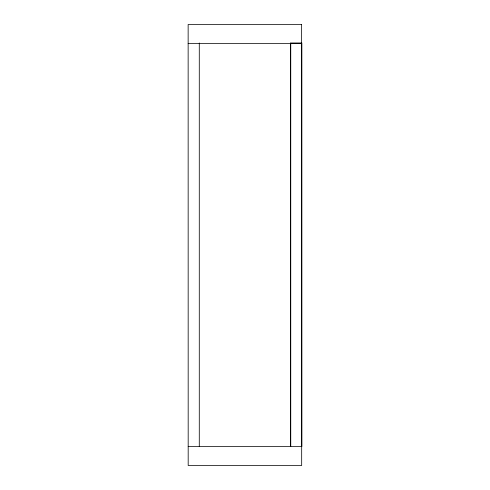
<?xml version="1.0" encoding="UTF-8"?>
<svg xmlns="http://www.w3.org/2000/svg" width="490" height="490" viewBox="0 0 490 490"><rect width="100%" height="100%" fill="white"/><g stroke="black" fill="none" stroke-linecap="round" stroke-linejoin="round"><path stroke-width="0.73" d="M188.142 43.414L301.638 43.414M188.185 446.586L301.858 446.586L301.858 42.985L290.754 42.985L290.754 446.586M290.607 42.985L290.607 446.586M199.283 42.985L199.283 446.586M301.638 24.5L188.142 24.5L188.185 465.5L301.681 465.5L301.638 24.5"/></g></svg>
